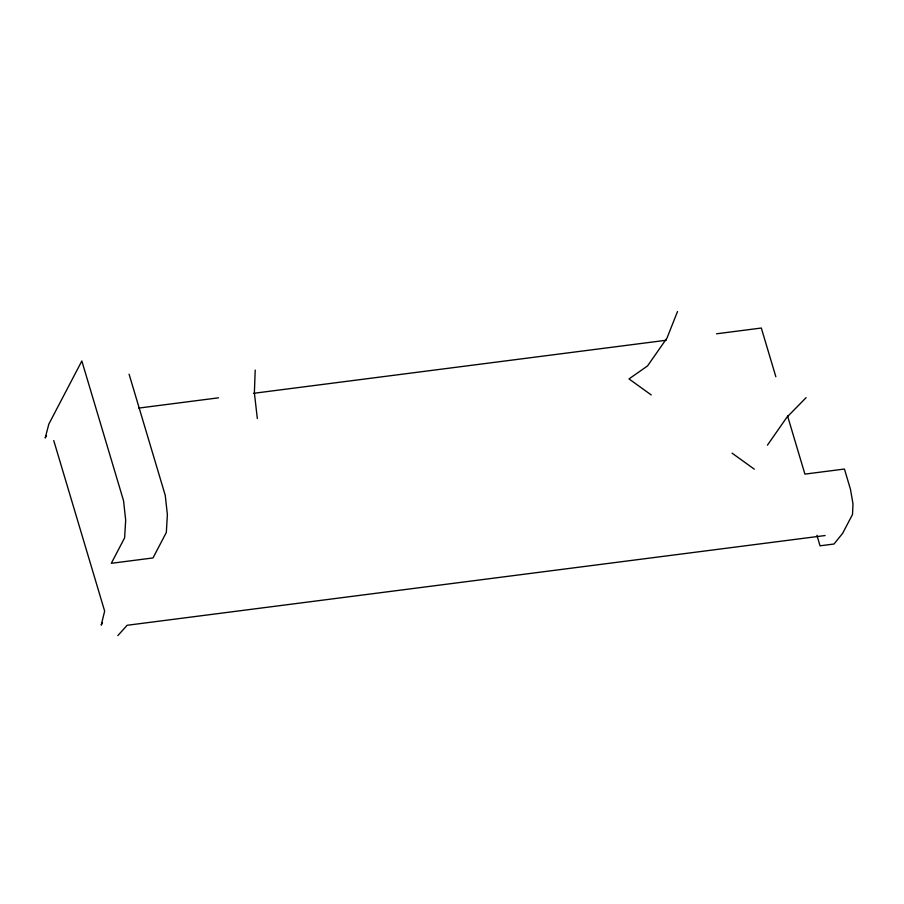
<?xml version="1.0" encoding="UTF-8"?>
<svg xmlns="http://www.w3.org/2000/svg" width="904" height="904" viewBox="0 0 904 904"><rect width="100%" height="100%" fill="white"/><g stroke="black" fill="none" stroke-linecap="round" stroke-linejoin="round"><path stroke-width="1.36" d="M255.21 370.075L254.374 392.89L257.324 418.518M677.514 311.518L667.016 338.017L647.535 365.939L628.992 378.923L651.242 394.946M46.477 435.558L45.2 437.999L48.839 424.089L81.835 360.978L123.543 500.714L125.679 520.071L124.616 537.835L111.305 563.305L153.002 557.938L166.325 532.467L167.387 514.704L165.251 495.358L129.091 374.211M102.48 622.698L101.214 625.139L104.649 611.104L53.743 440.53M767.428 445.175L786.898 417.252L806.119 397.647M117.825 635.625L127.125 625.285L825.115 535.541M138.787 408.077L218.519 397.828M253.493 393.33L666.18 340.266M716.544 333.791L761.315 328.039L775.847 376.731M732.059 453.153L754.309 469.176M787.553 415.953L804.91 474.114L844.426 469.04L850.472 489.313L852.992 503.856L852.517 514.455L842.675 533.281L834.019 544.016L820.041 545.813L816.922 535.337"/></g></svg>
